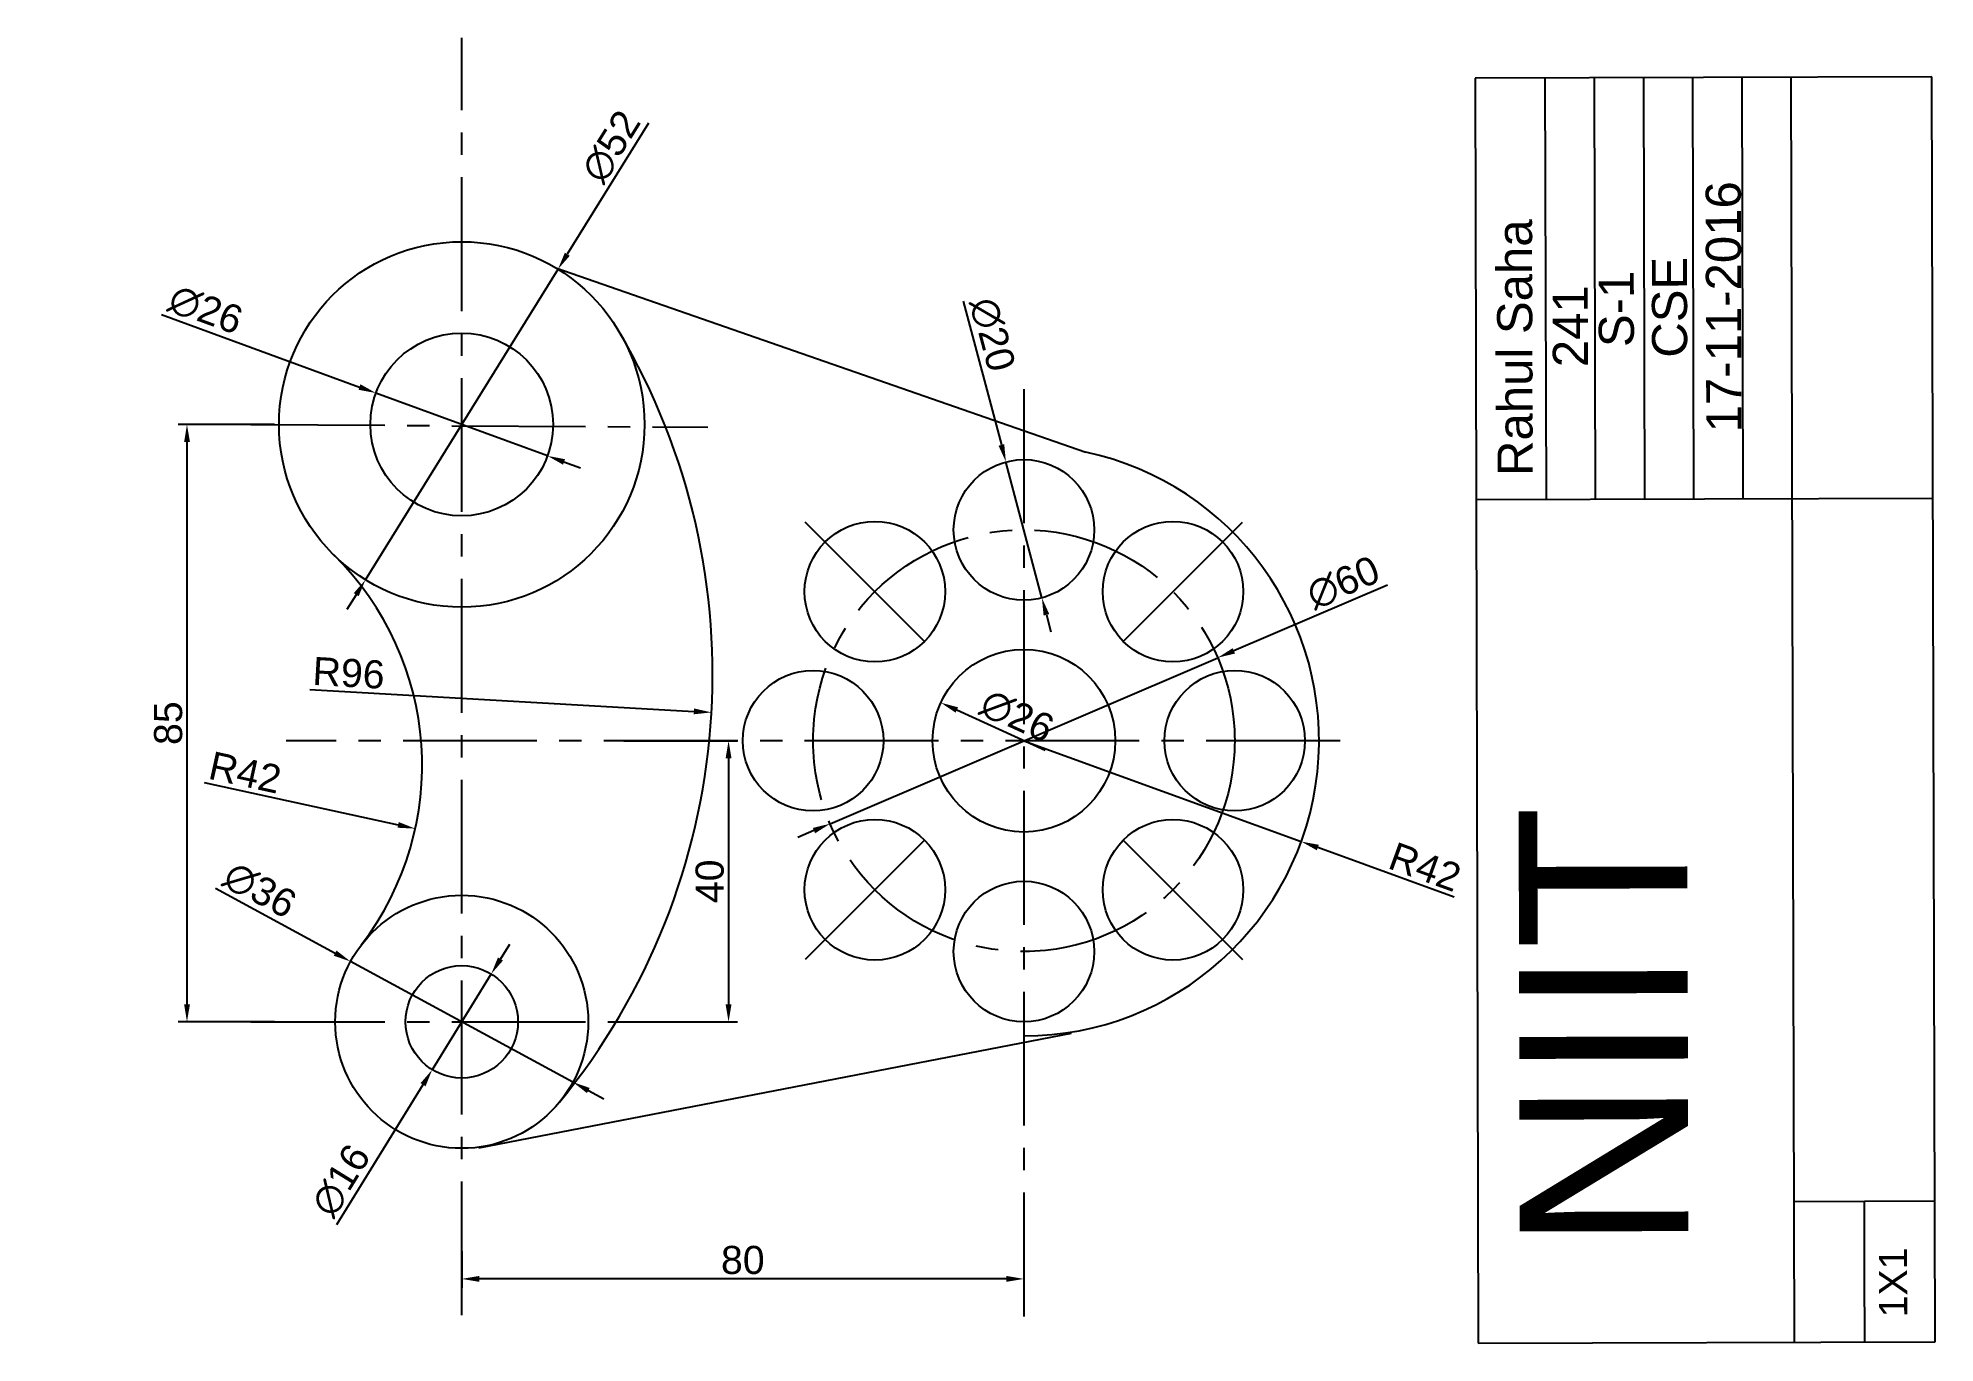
# Model space of a CAD drawing. Header units: millimetres. Extents: x -140 to 130, y -86 to 100.
import ezdxf

# ---------------------------------------------------------------- set-up
doc = ezdxf.new("R2010")
doc.units = ezdxf.units.MM
doc.linetypes.add('CENTER2', pattern=[28.575, 19.05, -3.175, 3.175, -3.175])
doc.styles.get("Standard").update_dxf_attribs({"font": 'arial.ttf'})
doc.dimstyles.new('ISO-25', dxfattribs={"dimtxt": 4, "dimasz": 2.5, "dimexe": 1.25, "dimexo": 0.625, "dimtad": 1, "dimtxsty": 'Standard', "dimcen": 2.5, "dimadec": 0, "dimazin": 0, "dimtfac": 1, "dimtmove": 0, "dimatfit": 3, "dimfxl": 1, "dimarcsym": 0})

# ---------------------------------------------------------------- blocks, each defined once
blk = doc.blocks.new('*U1')
blk.add_circle((0, 0), 10)
blk = doc.blocks.new('*U2')
at = {"color": 0, "linetype": 'ByBlock', "lineweight": -2, "transparency": 16777216}
for p, rotation in [((0, 30), 89.99999999999997), ((-21.21, 21.21), 134.9999999999999), ((21.21, 21.21), 44.99999999999999), ((-30, 0), 180), ((-21.21, -21.21), 225), ((21.21, -21.21), 314.9999999999999), ((0, -30), 269.9999999999999)]:
    blk.add_blockref('*U1', p, dxfattribs=dict(at, rotation=rotation))
blk.add_blockref('*U1', (30, 0), dxfattribs=at)
blk = doc.blocks.new('*D3')
at = {"color": 0, "lineweight": -2, "transparency": 16777216}
blk.add_line((3.03, -1.39), (-9.55, 4.37), dxfattribs=at)
at = {"color": 0, "transparency": 16777216}
blk.add_solid([(-9.37, 4.75), (-9.72, 3.99), (-11.82, 5.41)], dxfattribs=at)
at = {"layer": 'Defpoints', "color": 0, "transparency": 16777216}
for p in [(-11.82, 5.41), (11.82, -5.41)]:
    blk.add_point(p, dxfattribs=at)
at = {"color": 0, "transparency": 16777216, "insert": (-0.97, 3.5), "char_height": 4, "attachment_point": 5, "rotation": 335.4008}
blk.add_mtext('∅26', dxfattribs=at)
blk = doc.blocks.new('*D4')
at = {"color": 0, "lineweight": -2, "transparency": 16777216}
for p, q in [((51.73, 22.15), (29.88, 12.79)), ((-27.58, -11.81), (27.58, 11.81)), ((-29.88, -12.79), (-32.18, -13.78))]:
    blk.add_line(p, q, dxfattribs=at)
at = {"color": 0, "transparency": 16777216}
for points in [[(29.71, 13.17), (30.04, 12.41), (27.58, 11.81)], [(-30.04, -12.41), (-29.71, -13.17), (-27.58, -11.81)]]:
    blk.add_solid(points, dxfattribs=at)
at = {"layer": 'Defpoints', "color": 0, "transparency": 16777216}
for p in [(27.58, 11.81), (-27.58, -11.81)]:
    blk.add_point(p, dxfattribs=at)
at = {"color": 0, "transparency": 16777216, "insert": (45.44, 22.48), "char_height": 4, "attachment_point": 5, "rotation": 23.1775}
blk.add_mtext('∅60', dxfattribs=at)
blk = doc.blocks.new('*D5')
at = {"color": 0, "lineweight": -2, "transparency": 16777216}
for p, q in [((-8.63, 62.55), (-3.2, 42.08)), ((2.56, 20.33), (-2.56, 39.67)), ((3.2, 17.92), (3.85, 15.5))]:
    blk.add_line(p, q, dxfattribs=at)
at = {"color": 0, "transparency": 16777216}
for points in [[(-2.8, 42.19), (-3.61, 41.98), (-2.56, 39.67)], [(3.61, 18.02), (2.8, 17.81), (2.56, 20.33)]]:
    blk.add_solid(points, dxfattribs=at)
at = {"layer": 'Defpoints', "color": 0, "transparency": 16777216}
for p in [(-2.56, 39.67), (2.56, 20.33)]:
    blk.add_point(p, dxfattribs=at)
at = {"color": 0, "transparency": 16777216, "insert": (-4.5, 57.8), "char_height": 4, "attachment_point": 5, "rotation": 284.8534}
blk.add_mtext('∅20', dxfattribs=at)
blk = doc.blocks.new('*D6')
at = {"color": 0, "lineweight": -2, "transparency": 16777216}
for p, q in [((0, 0), (39.47, -14.35)), ((61.25, -22.26), (41.82, -15.2))]:
    blk.add_line(p, q, dxfattribs=at)
at = {"color": 0, "transparency": 16777216}
blk.add_solid([(41.97, -14.81), (41.68, -15.59), (39.47, -14.35)], dxfattribs=at)
at = {"layer": 'Defpoints', "color": 0, "transparency": 16777216}
for p in [(0, 0), (39.47, -14.35)]:
    blk.add_point(p, dxfattribs=at)
at = {"color": 0, "transparency": 16777216, "insert": (57.09, -17.95), "char_height": 4, "attachment_point": 5, "rotation": 340.0243}
blk.add_mtext('R42', dxfattribs=at)
blk = doc.blocks.new('*D7')
at = {"color": 0, "lineweight": -2, "transparency": 16777216}
for p, q in [((-56.93, -0.01), (-40.78, -0.01)), ((-42.03, -2.51), (-42.03, -37.51)), ((-56.93, -40.01), (-40.78, -40.01))]:
    blk.add_line(p, q, dxfattribs=at)
at = {"color": 0, "transparency": 16777216}
for points in [[(-42.45, -2.51), (-41.61, -2.51), (-42.03, -0.01)], [(-42.45, -37.51), (-41.61, -37.51), (-42.03, -40.01)]]:
    blk.add_solid(points, dxfattribs=at)
at = {"layer": 'Defpoints', "color": 0, "transparency": 16777216}
for p in [(-57.55, -0.01), (-57.55, -40.01), (-42.03, -40.01)]:
    blk.add_point(p, dxfattribs=at)
at = {"color": 0, "transparency": 16777216, "insert": (-44.7, -20.01), "char_height": 4, "attachment_point": 5, "rotation": 90}
blk.add_mtext('40', dxfattribs=at)
blk = doc.blocks.new('*D8')
at = {"color": 0, "lineweight": -2, "transparency": 16777216}
for p, q in [((-115.03, -21), (-98.02, -30.23)), ((-64.18, -48.58), (-95.82, -31.42)), ((-61.98, -49.77), (-59.78, -50.97))]:
    blk.add_line(p, q, dxfattribs=at)
at = {"color": 0, "transparency": 16777216}
for points in [[(-97.82, -29.86), (-98.22, -30.59), (-95.82, -31.42)], [(-61.78, -49.41), (-62.18, -50.14), (-64.18, -48.58)]]:
    blk.add_solid(points, dxfattribs=at)
at = {"layer": 'Defpoints', "color": 0, "transparency": 16777216}
for p in [(-95.82, -31.42), (-64.18, -48.58)]:
    blk.add_point(p, dxfattribs=at)
at = {"color": 0, "transparency": 16777216, "insert": (-108.73, -21.26), "char_height": 4, "attachment_point": 5, "rotation": 331.5258}
blk.add_mtext('∅36', dxfattribs=at)
blk = doc.blocks.new('*D9')
at = {"color": 0, "lineweight": -2, "transparency": 16777216}
for p, q in [((-74.49, -31.06), (-73.18, -28.93)), ((-75.8, -33.19), (-84.2, -46.81)), ((-97.79, -68.86), (-85.51, -48.94))]:
    blk.add_line(p, q, dxfattribs=at)
at = {"color": 0, "transparency": 16777216}
for points in [[(-74.85, -30.84), (-74.14, -31.28), (-75.8, -33.19)], [(-85.86, -48.72), (-85.15, -49.16), (-84.2, -46.81)]]:
    blk.add_solid(points, dxfattribs=at)
at = {"layer": 'Defpoints', "color": 0, "transparency": 16777216}
for p in [(-75.8, -33.19), (-84.2, -46.81)]:
    blk.add_point(p, dxfattribs=at)
at = {"color": 0, "transparency": 16777216, "insert": (-97.18, -62.57), "char_height": 4, "attachment_point": 5, "rotation": 58.3516}
blk.add_mtext('∅16', dxfattribs=at)
blk = doc.blocks.new('*D10')
at = {"color": 0, "lineweight": -2, "transparency": 16777216}
blk.add_line((-101.63, 7.27), (-46.96, 4.17), dxfattribs=at)
at = {"color": 0, "transparency": 16777216}
blk.add_solid([(-46.94, 4.59), (-46.98, 3.76), (-44.46, 4.03)], dxfattribs=at)
at = {"layer": 'Defpoints', "color": 0, "transparency": 16777216}
for p in [(-140.31, 9.46), (-44.46, 4.03)]:
    blk.add_point(p, dxfattribs=at)
at = {"color": 0, "transparency": 16777216, "insert": (-96.09, 9.63), "char_height": 4, "attachment_point": 5, "rotation": 356.7566}
blk.add_mtext('R96', dxfattribs=at)
blk = doc.blocks.new('*D11')
at = {"color": 0, "lineweight": -2, "transparency": 16777216}
blk.add_line((-116.64, -5.93), (-89.05, -11.97), dxfattribs=at)
at = {"color": 0, "transparency": 16777216}
blk.add_solid([(-88.96, -11.57), (-89.14, -12.38), (-86.61, -12.51)], dxfattribs=at)
at = {"layer": 'Defpoints', "color": 0, "transparency": 16777216}
for p in [(-127.64, -3.52), (-86.61, -12.51)]:
    blk.add_point(p, dxfattribs=at)
at = {"color": 0, "transparency": 16777216, "insert": (-110.82, -4.51), "char_height": 4, "attachment_point": 5, "rotation": 347.6477}
blk.add_mtext('R42', dxfattribs=at)
blk = doc.blocks.new('*D12')
at = {"color": 0, "lineweight": -2, "transparency": 16777216}
for p, q in [((-106.63, 45), (-120.35, 45)), ((-119.1, 42.5), (-119.1, -37.5)), ((-106.63, -40), (-120.35, -40))]:
    blk.add_line(p, q, dxfattribs=at)
at = {"color": 0, "transparency": 16777216}
for points in [[(-119.51, 42.5), (-118.68, 42.5), (-119.1, 45)], [(-119.51, -37.5), (-118.68, -37.5), (-119.1, -40)]]:
    blk.add_solid(points, dxfattribs=at)
at = {"layer": 'Defpoints', "color": 0, "transparency": 16777216}
for p in [(-106, 45), (-119.1, -40), (-106, -40)]:
    blk.add_point(p, dxfattribs=at)
at = {"color": 0, "transparency": 16777216, "insert": (-121.76, 2.5), "char_height": 4, "attachment_point": 5, "rotation": 90}
blk.add_mtext('85', dxfattribs=at)
blk = doc.blocks.new('*D13')
at = {"color": 0, "lineweight": -2, "transparency": 16777216}
for p, q in [((-122.71, 60.65), (-94.55, 50.33)), ((-67.79, 40.53), (-92.21, 49.47)), ((-65.45, 39.67), (-63.1, 38.81))]:
    blk.add_line(p, q, dxfattribs=at)
at = {"color": 0, "transparency": 16777216}
for points in [[(-94.41, 50.72), (-94.7, 49.94), (-92.21, 49.47)], [(-65.3, 40.06), (-65.59, 39.28), (-67.79, 40.53)]]:
    blk.add_solid(points, dxfattribs=at)
at = {"layer": 'Defpoints', "color": 0, "transparency": 16777216}
for p in [(-92.21, 49.47), (-67.79, 40.53)]:
    blk.add_point(p, dxfattribs=at)
at = {"color": 0, "transparency": 16777216, "insert": (-116.44, 61.31), "char_height": 4, "attachment_point": 5, "rotation": 339.8776}
blk.add_mtext('∅26', dxfattribs=at)
blk = doc.blocks.new('*D14')
at = {"color": 0, "lineweight": -2, "transparency": 16777216}
for p, q in [((-53.41, 87.89), (-64.98, 69.22)), ((-93.7, 22.9), (-66.3, 67.1)), ((-95.02, 20.78), (-96.34, 18.65))]:
    blk.add_line(p, q, dxfattribs=at)
at = {"color": 0, "transparency": 16777216}
for points in [[(-65.33, 69.44), (-64.63, 69), (-66.3, 67.1)], [(-95.37, 21), (-94.67, 20.56), (-93.7, 22.9)]]:
    blk.add_solid(points, dxfattribs=at)
at = {"layer": 'Defpoints', "color": 0, "transparency": 16777216}
for p in [(-66.3, 67.1), (-93.7, 22.9)]:
    blk.add_point(p, dxfattribs=at)
at = {"color": 0, "transparency": 16777216, "insert": (-58.74, 84.55), "char_height": 4, "attachment_point": 5, "rotation": 58.1961}
blk.add_mtext('∅52', dxfattribs=at)
blk = doc.blocks.new('*D15')
at = {"color": 0, "lineweight": -2, "transparency": 16777216}
for p, q in [((-80, -72.62), (-80, -77.83)), ((0, -72.62), (0, -77.83)), ((-2.5, -76.58), (-77.5, -76.58))]:
    blk.add_line(p, q, dxfattribs=at)
at = {"color": 0, "transparency": 16777216}
for points in [[(-77.5, -76.16), (-77.5, -77), (-80, -76.58)], [(-2.5, -76.16), (-2.5, -77), (0, -76.58)]]:
    blk.add_solid(points, dxfattribs=at)
at = {"layer": 'Defpoints', "color": 0, "transparency": 16777216}
for p in [(-80, -72), (0, -72), (-80, -76.58)]:
    blk.add_point(p, dxfattribs=at)
at = {"color": 0, "transparency": 16777216, "insert": (-40, -73.91), "char_height": 4, "attachment_point": 5}
blk.add_mtext('80', dxfattribs=at)

msp = doc.modelspace()

# ---------------------------------------------------------------- linework, layer by layer
at = {"linetype": 'CENTER2'}
for p, q in [((-80, -81.749), (-80, 100)), ((0, 50), (0, -81.945)), ((-110, 45), (-45.001, 44.603)), ((45, 0), (-105, 0)), ((-110, -40), (-48, -40))]:
    msp.add_line(p, q, dxfattribs=at)
for p, q in [((129.197, 94.46), (64.197, 94.292)), ((64.197, 94.292), (64.662, -85.708)), ((74.352, 34.318), (74.197, 94.317)), ((81.352, 34.336), (81.197, 94.335)), ((88.352, 34.354), (88.197, 94.354)), ((95.352, 34.372), (95.197, 94.372)), ((102.352, 34.39), (102.197, 94.39)), ((109.662, -85.592), (109.197, 94.408)), ((129.662, -85.54), (129.197, 94.46)), ((-66.631, 67.3), (8.799, 41.068)), ((129.352, 34.46), (64.352, 34.292)), ((-14.142, 14.142), (-31.113, 31.113)), ((14.142, 14.142), (31.113, 31.113)), ((-14.142, -14.142), (-31.113, -31.113)), ((14.142, -14.142), (31.113, -31.113)), ((-77.564, -57.92), (6.767, -41.625)), ((129.61, -65.54), (109.611, -65.592)), ((119.636, -75.566), (119.611, -65.566)), ((119.662, -85.566), (119.636, -75.566)), ((64.662, -85.708), (129.662, -85.54))]:
    msp.add_line(p, q)
for centre, radius in [((-80, 45), 26), ((-80, 45), 13), ((0, 0), 13), ((-80, -40), 18), ((-80, -40), 8)]:
    msp.add_circle(centre, radius)
msp.add_circle((0, 0), 30, dxfattribs=at)
for centre, radius, start, end in [((-140.31, 9.465), 96, 320.64207, 30.50723), ((0, 0), 42, 270, 77.90753), ((-127.639, -3.524), 42, 322.55921, 45.52705)]:
    msp.add_arc(centre, radius, start, end)

# ---------------------------------------------------------------- block references
msp.add_blockref('*U2', (0, 0))

# ---------------------------------------------------------------- texts
for s, height, p in [('17-11-2016', 5, (102.106, 43.891)), ('CSE', 5, (94.393, 54.503)), ('S-1', 5, (86.817, 56.018)), ('       241', 5, (80.306, 39.581)), ('NIIT', 24, (94.563, -72.52))]:
    msp.add_text(s, height=height, rotation=90.14816).set_placement(p)
at = {"attachment_point": 1, "rotation": 90.14816}
for s, width, gutter_width, insert, char_height in [('Rahul Saha', 60.03046, 12.5, (67.403, 37.667), 5), ('1X1', 20.3116, 301.69, (121.703, -82.051), 4)]:
    msp.add_mtext_dynamic_manual_height_columns(s, width=width, gutter_width=gutter_width, heights=[0], dxfattribs=dict(at, insert=insert, char_height=char_height))

# ---------------------------------------------------------------- dimensions: what is measured, and where the dimension line sits
for p1, p2, picture, middle in [((-93.702, 22.904), (-66.298, 67.096), '*D14', (-56.381, 83.088)), ((-67.794, 40.528), (-92.206, 49.472), '*D13', (-117.394, 58.701)), ((2.563, 20.334), (-2.563, 39.666), '*D5', (-7.183, 57.084)), ((-27.579, -11.807), (27.579, 11.807), '*D4', (46.531, 19.922)), ((11.82, -5.411), (-11.82, 5.411), '*D3', (-2.123, 0.972)), ((-64.177, -48.582), (-95.823, -31.418), '*D8', (-110.055, -23.699)), ((-75.802, -33.19), (-84.198, -46.81), '*D9', (-94.813, -64.033))]:
    dim = msp.add_diameter_dim_2p(p1=p1, p2=p2, dimstyle='ISO-25')
    dim.commit()
    dim.dimension.update_dxf_attribs({"geometry": picture, "text_midpoint": middle, "dimtype": 163})
for p1, p2, distance, picture, middle in [((-106, 45), (-106, -40), -13.097, '*D12', (-121.764, 2.5)), ((0, -72), (-80, -72), 4.579, '*D15', (-40, -73.911))]:
    dim = msp.add_aligned_dim(p1=p1, p2=p2, distance=distance, dimstyle='ISO-25')
    dim.commit()
    dim.dimension.update_dxf_attribs({"geometry": picture, "text_midpoint": middle})
for center, mpoint, picture, middle in [((-140.31, 9.465), (-44.463, 4.033), '*D10', (-96.238, 6.967)), ((0, 0), (39.473, -14.348), '*D6', (56.19, -20.424)), ((-127.639, -3.524), (-86.611, -12.508), '*D11', (-111.381, -7.084))]:
    dim = msp.add_radius_dim(center=center, mpoint=mpoint, dimstyle='ISO-25')
    dim.commit()
    dim.dimension.update_dxf_attribs({"geometry": picture, "text_midpoint": middle, "dimtype": 164})
dim = msp.add_linear_dim(base=(-42.03, -40.006), p1=(-57.554, -0.006), p2=(-57.554, -40.006), angle=90, dimstyle='ISO-25')
dim.commit()
dim.dimension.update_dxf_attribs({"geometry": '*D7', "text_midpoint": (-44.697, -20.006)})

doc.saveas('drawing.dxf')
